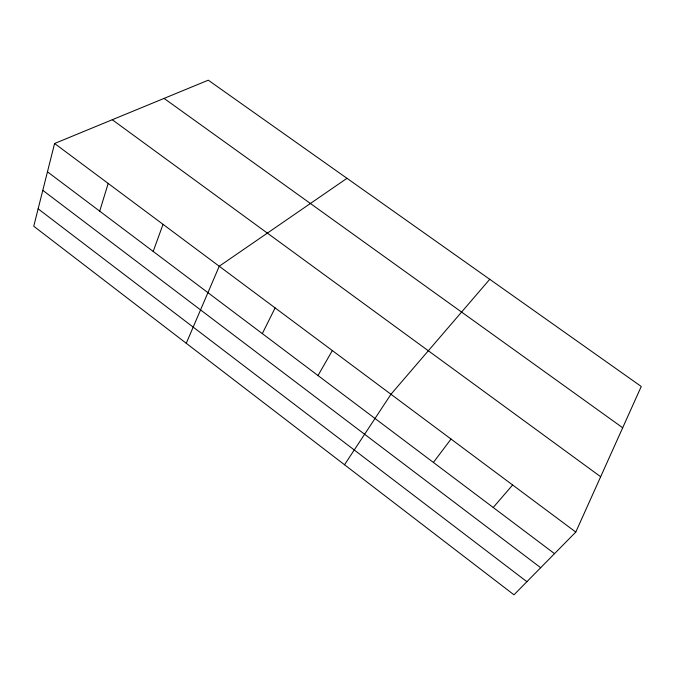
<?xml version="1.0" encoding="UTF-8"?>
<svg xmlns="http://www.w3.org/2000/svg" width="675" height="675" viewBox="0 0 675 675"><rect width="100%" height="100%" fill="white"/><g stroke="black" fill="none" stroke-linecap="round" stroke-linejoin="round"><path stroke-width="1.01" d="M54.599 143.488L33.75 226.235L513.987 594.81L575.783 532.069L641.25 386.48L208.28 80.19L54.599 143.488L575.783 532.069M99.706 211.157L108.177 183.431M153.183 251.429L163.038 224.336M186.258 343.28L219.24 266.237L346.984 178.318M262.322 333.619L275.105 307.893M318.001 375.545L332.328 350.561M344.528 464.754L390.96 394.267L489.738 279.298M433.401 462.443L451.035 439.062M493.214 507.49L512.629 484.979M164.067 98.407L622.688 427.756M112.269 119.737L600.666 476.736M47.461 171.813L554.521 553.652M42.795 190.333L540.675 567.709M38.138 208.828L526.905 581.69"/></g></svg>
